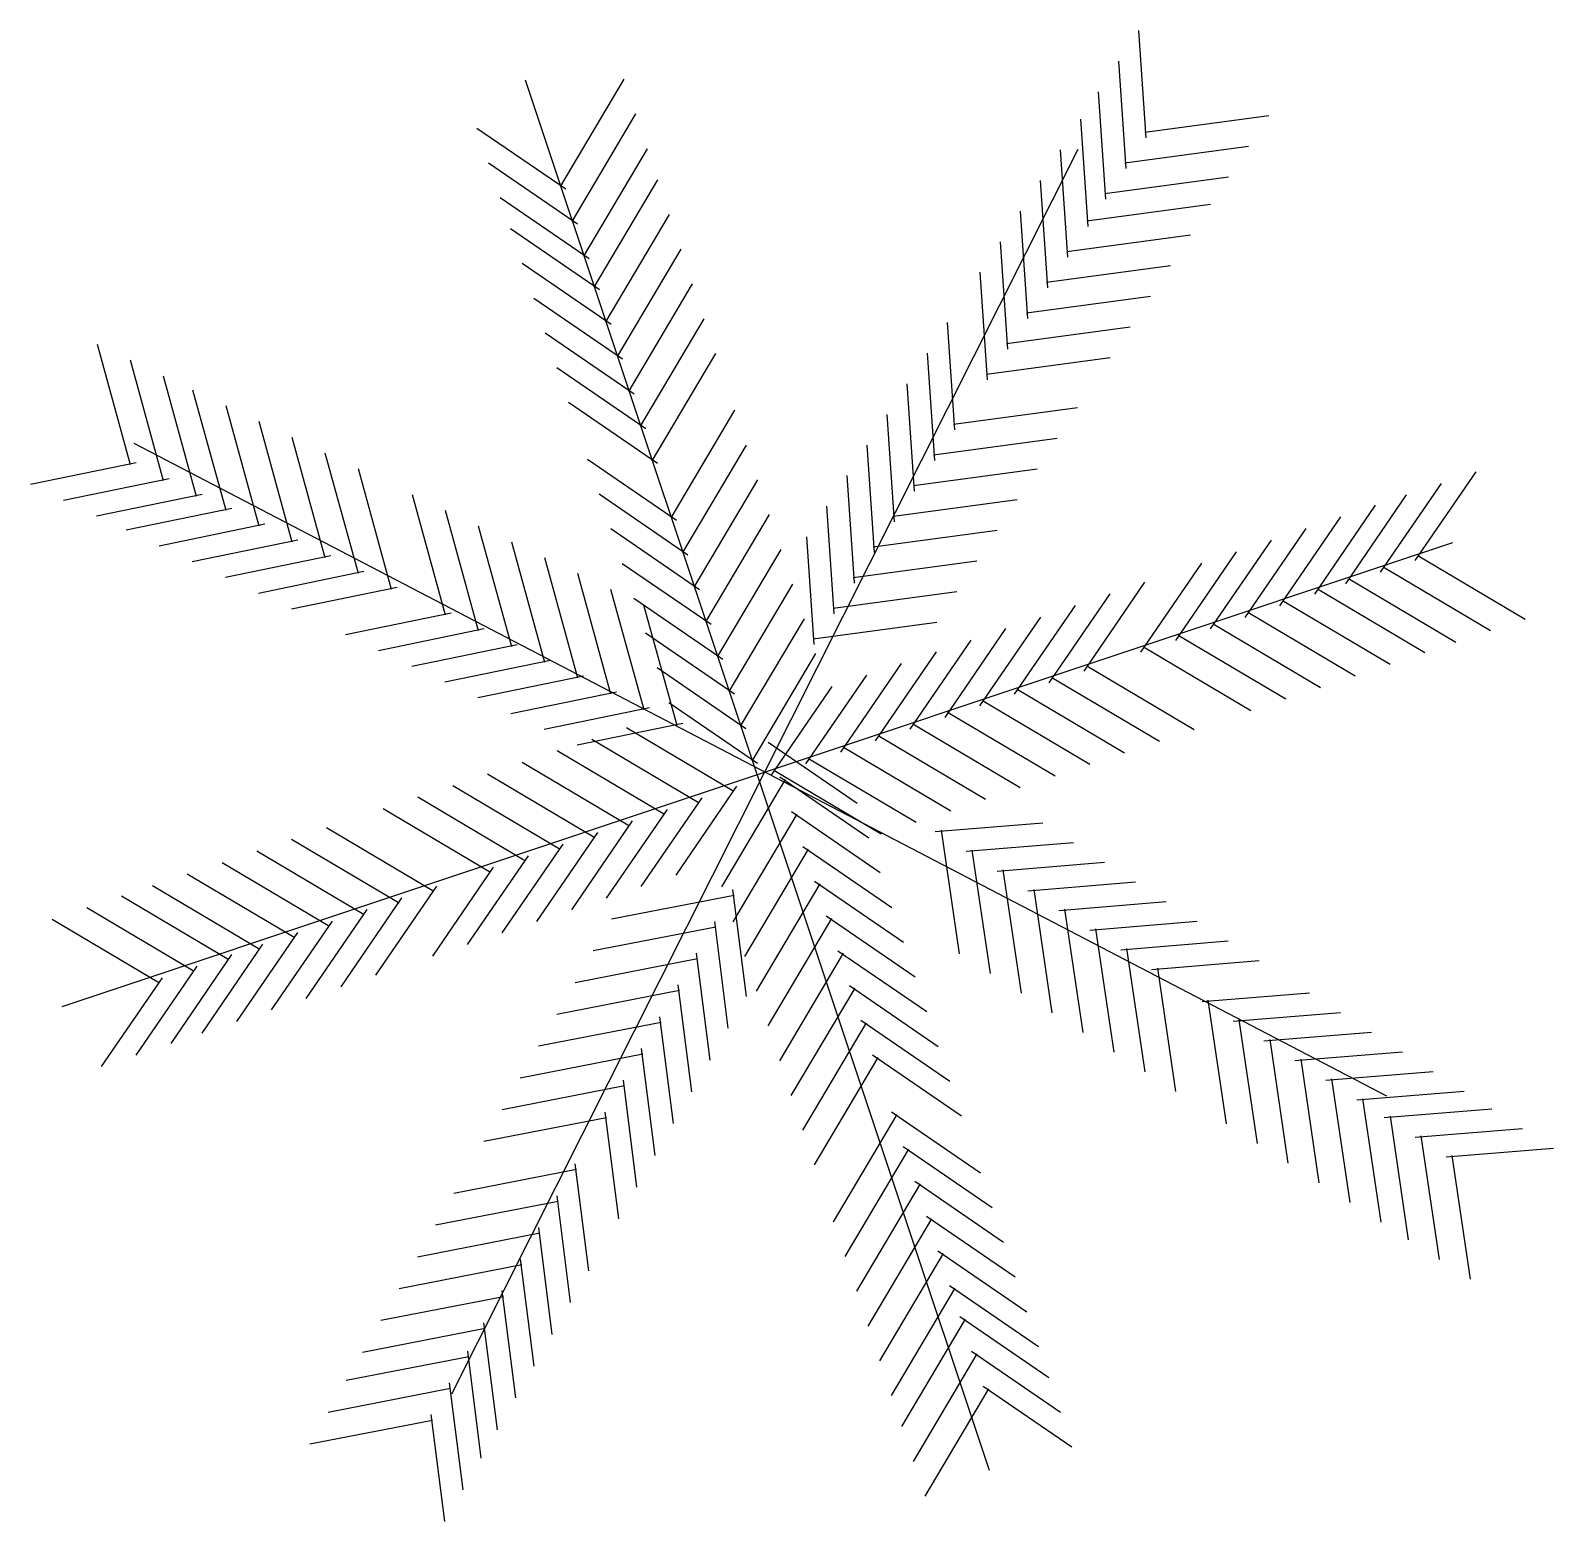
# Model space of a CAD drawing. Extents: x 20.72 to 29.03, y 412.74 to 420.88.
import ezdxf

# ---------------------------------------------------------------- set-up
doc = ezdxf.new("R2010")
doc.units = 0
doc.header["$MEASUREMENT"] = 0
doc.layers.add('HELICôNIA', color=72, linetype='CONTINUOUS')
doc.layers.add('PISO', color=7, linetype='CONTINUOUS')

# ---------------------------------------------------------------- blocks, each defined once
blk = doc.blocks.new('PALM')
at = {"layer": 'HELICôNIA'}
for p, q in [((1156.4881, -74.7917), (1156.4681, -74.4983)), ((1156.4333, -74.8754), (1156.4133, -74.5819)), ((1154.8904, -74.9245), (1155.0643, -74.6314)), ((1156.3785, -74.959), (1156.3585, -74.6656)), ((1154.9049, -74.9318), (1154.6623, -74.7655)), ((1154.9221, -75.0194), (1155.0959, -74.7263)), ((1156.3296, -75.0336), (1156.3097, -74.7402)), ((1156.4848, -74.7759), (1156.8226, -74.7305)), ((1154.9537, -75.1143), (1155.1276, -74.8211)), ((1156.2748, -75.1172), (1156.2549, -74.8238)), ((1156.43, -74.8595), (1156.7678, -74.8141)), ((1154.9366, -75.0266), (1154.694, -74.8604)), ((1154.982, -75.1988), (1155.1558, -74.9057)), ((1156.2201, -75.2009), (1156.2001, -74.9075)), ((1156.3752, -74.9432), (1156.713, -74.8978)), ((1154.9682, -75.1215), (1154.7256, -74.9552)), ((1156.3263, -75.0178), (1156.6641, -74.9724)), ((1155.0136, -75.2937), (1155.1874, -75.0005)), ((1156.1653, -75.2845), (1156.1453, -74.9911)), ((1154.9964, -75.2061), (1154.7538, -75.0398)), ((1156.2715, -75.1014), (1156.6093, -75.056)), ((1155.0453, -75.3886), (1155.2191, -75.0954)), ((1156.1105, -75.3682), (1156.0905, -75.0748)), ((1155.0281, -75.3009), (1154.7855, -75.1347)), ((1156.0557, -75.4518), (1156.0357, -75.1584)), ((1156.2167, -75.1851), (1156.5545, -75.1397)), ((1155.0769, -75.4834), (1155.2507, -75.1903)), ((1155.0597, -75.3958), (1154.8171, -75.2295)), ((1156.1619, -75.2687), (1156.4997, -75.2233)), ((1155.1086, -75.5783), (1155.2824, -75.2851)), ((1155.9661, -75.5886), (1155.9461, -75.2952)), ((1155.0914, -75.4906), (1154.8488, -75.3244)), ((1156.1071, -75.3524), (1156.4449, -75.307)), ((1153.7168, -75.6841), (1153.6264, -75.3554)), ((1155.1402, -75.6731), (1155.314, -75.38)), ((1155.9113, -75.6722), (1155.8913, -75.3788)), ((1153.807, -75.7271), (1153.7166, -75.3985)), ((1155.123, -75.5855), (1154.8804, -75.4192)), ((1156.0524, -75.436), (1156.3901, -75.3906)), ((1153.8973, -75.7702), (1153.8069, -75.4416)), ((1155.8565, -75.7559), (1155.8365, -75.4625)), ((1153.9778, -75.8085), (1153.8874, -75.4799)), ((1154.068, -75.8516), (1153.9776, -75.523)), ((1155.1547, -75.6804), (1154.9121, -75.5141)), ((1155.1919, -75.8282), (1155.3658, -75.5351)), ((1155.8017, -75.8395), (1155.7817, -75.5461)), ((1155.9628, -75.5727), (1156.3005, -75.5274)), ((1154.1583, -75.8946), (1154.0679, -75.566)), ((1154.2485, -75.9377), (1154.1581, -75.6091)), ((1155.2236, -75.9231), (1155.3974, -75.6299)), ((1155.7469, -75.9232), (1155.7269, -75.6298)), ((1155.908, -75.6564), (1156.2458, -75.611)), ((1153.732, -75.6786), (1153.4439, -75.7379)), ((1154.3388, -75.9807), (1154.2484, -75.6521)), ((1155.2064, -75.8354), (1154.9638, -75.6692)), ((1154.429, -76.0238), (1154.3386, -75.6952)), ((1155.6921, -76.0068), (1155.6721, -75.7134)), ((1155.8532, -75.74), (1156.191, -75.6947)), ((1157.2225, -75.9454), (1157.3888, -75.7028)), ((1153.8223, -75.7217), (1153.5342, -75.7809)), ((1155.2552, -76.0179), (1155.4291, -75.7248)), ((1157.1276, -75.9771), (1157.2939, -75.7345)), ((1153.9125, -75.7647), (1153.6245, -75.824)), ((1153.993, -75.8031), (1153.7049, -75.8624)), ((1154.5766, -76.0942), (1154.4862, -75.7656)), ((1155.2381, -75.9303), (1154.9955, -75.764)), ((1155.6373, -76.0905), (1155.6173, -75.7971)), ((1155.7984, -75.8237), (1156.1362, -75.7783)), ((1156.9482, -76.0369), (1157.1145, -75.7943)), ((1157.0328, -76.0087), (1157.199, -75.7661)), ((1154.6668, -76.1372), (1154.5764, -75.8086)), ((1155.2869, -76.1128), (1155.4607, -75.8196)), ((1156.8533, -76.0686), (1157.0196, -75.826)), ((1154.0833, -75.8462), (1153.7952, -75.9054)), ((1154.7571, -76.1803), (1154.6667, -75.8517)), ((1155.2697, -76.0252), (1155.0271, -75.8589)), ((1155.5825, -76.1741), (1155.5625, -75.8807)), ((1155.7436, -75.9073), (1156.0814, -75.862)), ((1156.7585, -76.1002), (1156.9247, -75.8576)), ((1157.3241, -75.8971), (1153.5297, -77.1631)), ((1154.1735, -75.8892), (1153.8854, -75.9485)), ((1154.8474, -76.2233), (1154.757, -75.8947)), ((1155.3185, -76.2076), (1155.4924, -75.9145)), ((1156.5688, -76.1635), (1156.735, -75.9209)), ((1156.6636, -76.1319), (1156.8299, -75.8893)), ((1154.2638, -75.9323), (1153.9757, -75.9915)), ((1154.9376, -76.2664), (1154.8472, -75.9378)), ((1155.3014, -76.12), (1155.0588, -75.9537)), ((1155.6888, -75.991), (1156.0266, -75.9456)), ((1156.4739, -76.1952), (1156.6402, -75.9526)), ((1157.1349, -75.9626), (1157.428, -76.1364)), ((1157.2297, -75.9309), (1157.5229, -76.1048)), ((1154.354, -75.9753), (1154.066, -76.0346)), ((1155.0279, -76.3094), (1154.9375, -75.9808)), ((1155.3502, -76.3025), (1155.524, -76.0094)), ((1156.3188, -76.2469), (1156.4851, -76.0043)), ((1157.04, -75.9942), (1157.3331, -76.1681)), ((1154.4443, -76.0184), (1154.1562, -76.0776)), ((1155.1181, -76.3525), (1155.0277, -76.0239)), ((1155.333, -76.2149), (1155.0904, -76.0486)), ((1155.634, -76.0746), (1155.9718, -76.0293)), ((1156.224, -76.2786), (1156.3902, -76.036)), ((1156.9554, -76.0225), (1157.2486, -76.1963)), ((1154.5918, -76.0888), (1154.3038, -76.148)), ((1155.2084, -76.3955), (1155.118, -76.0669)), ((1156.1291, -76.3102), (1156.2954, -76.0676)), ((1156.7657, -76.0858), (1157.0589, -76.2596)), ((1156.8606, -76.0541), (1157.1537, -76.2279)), ((1154.6821, -76.1318), (1154.394, -76.1911)), ((1155.3818, -76.3974), (1155.5557, -76.1042)), ((1155.5792, -76.1583), (1155.917, -76.1129)), ((1155.9394, -76.3735), (1156.1057, -76.1309)), ((1156.0342, -76.3419), (1156.2005, -76.0993)), ((1156.6708, -76.1174), (1156.964, -76.2912)), ((1154.7724, -76.1749), (1154.4843, -76.2341)), ((1155.3647, -76.3097), (1155.1221, -76.1435)), ((1155.8445, -76.4052), (1156.0108, -76.1626)), ((1156.576, -76.1491), (1156.8691, -76.3229)), ((1154.8626, -76.2179), (1154.5745, -76.2772)), ((1155.4135, -76.4922), (1155.5873, -76.1991)), ((1155.7497, -76.4368), (1155.9159, -76.1942)), ((1156.4811, -76.1807), (1156.7743, -76.3545)), ((1154.9529, -76.261), (1154.6648, -76.3202)), ((1155.3963, -76.4046), (1155.1537, -76.2383)), ((1155.56, -76.5001), (1155.7262, -76.2575)), ((1155.6548, -76.4685), (1155.8211, -76.2259)), ((1156.3261, -76.2324), (1156.6192, -76.4063)), ((1155.4651, -76.5318), (1155.6314, -76.2892)), ((1156.1363, -76.2957), (1156.4295, -76.4696)), ((1156.2312, -76.2641), (1156.5243, -76.4379)), ((1155.0431, -76.304), (1154.7551, -76.3633)), ((1155.428, -76.4994), (1155.1854, -76.3332)), ((1156.0415, -76.3274), (1156.3346, -76.5012)), ((1155.1334, -76.3471), (1154.8453, -76.4063)), ((1155.9466, -76.359), (1156.2398, -76.5329)), ((1155.2237, -76.3901), (1154.9356, -76.4494)), ((1155.3635, -76.5753), (1155.0704, -76.4014)), ((1155.7569, -76.4223), (1156.05, -76.5962)), ((1155.8518, -76.3907), (1156.1449, -76.5645)), ((1155.1738, -76.6386), (1154.8807, -76.4647)), ((1155.2687, -76.6069), (1154.9755, -76.4331)), ((1155.4569, -76.4407), (1155.6995, -76.607)), ((1155.662, -76.454), (1155.9552, -76.6278)), ((1155.0789, -76.6702), (1154.7858, -76.4964)), ((1155.5672, -76.4856), (1155.8603, -76.6595)), ((1154.9841, -76.7019), (1154.6909, -76.528)), ((1155.5031, -76.5428), (1155.3292, -76.836)), ((1155.4723, -76.5173), (1155.7655, -76.6911)), ((1155.4886, -76.5356), (1155.7312, -76.7019)), ((1154.7944, -76.7652), (1154.5012, -76.5913)), ((1154.8892, -76.7335), (1154.5961, -76.5597)), ((1155.2759, -76.5924), (1155.1096, -76.835)), ((1155.3708, -76.5608), (1155.2045, -76.8034)), ((1154.6995, -76.7968), (1154.4064, -76.623)), ((1155.181, -76.6241), (1155.0148, -76.8667)), ((1155.5202, -76.6304), (1155.7628, -76.7967)), ((1154.5444, -76.8485), (1154.2513, -76.6747)), ((1155.0862, -76.6557), (1154.9199, -76.8983)), ((1155.5347, -76.6377), (1155.3609, -76.9308)), ((1155.9127, -76.6849), (1156.2059, -76.6612)), ((1154.4496, -76.8802), (1154.1564, -76.7064)), ((1154.9913, -76.6874), (1154.825, -76.93)), ((1155.9285, -76.6814), (1155.9783, -77.0186)), ((1155.9971, -76.7386), (1156.2902, -76.7149)), ((1154.3547, -76.9118), (1154.0616, -76.738)), ((1154.8016, -76.7507), (1154.6353, -76.9933)), ((1154.8965, -76.719), (1154.7302, -76.9616)), ((1155.5664, -76.7325), (1155.3925, -77.0257)), ((1155.5519, -76.7253), (1155.7945, -76.8916)), ((1156.0129, -76.7351), (1156.0626, -77.0723)), ((1154.165, -76.9751), (1153.8719, -76.8013)), ((1154.2599, -76.9435), (1153.9667, -76.7697)), ((1154.7067, -76.7823), (1154.5405, -77.0249)), ((1156.0814, -76.7924), (1156.3746, -76.7686)), ((1156.0972, -76.7888), (1156.147, -77.126)), ((1154.0701, -77.0068), (1153.777, -76.833)), ((1154.5517, -76.8341), (1154.3854, -77.0767)), ((1155.3598, -76.8432), (1155.3969, -77.135)), ((1155.598, -76.8274), (1155.4242, -77.1205)), ((1155.5835, -76.8202), (1155.8261, -76.9864)), ((1156.1658, -76.8461), (1156.4589, -76.8223)), ((1156.1816, -76.8426), (1156.2313, -77.1797)), ((1153.9856, -77.035), (1153.6924, -76.8612)), ((1154.4568, -76.8657), (1154.2905, -77.1083)), ((1155.3641, -76.8589), (1155.0295, -76.9239)), ((1156.2501, -76.8998), (1156.5433, -76.876)), ((1153.7958, -77.0983), (1153.5027, -76.9245)), ((1153.8907, -77.0667), (1153.5976, -76.8928)), ((1154.3619, -76.8974), (1154.1957, -77.14)), ((1155.6297, -76.9223), (1155.4558, -77.2154)), ((1155.6152, -76.915), (1155.8578, -77.0813)), ((1156.2659, -76.8963), (1156.3157, -77.2334)), ((1154.1722, -76.9607), (1154.006, -77.2033)), ((1154.2671, -76.929), (1154.1008, -77.1716)), ((1155.3142, -76.9456), (1154.9797, -77.0106)), ((1155.31, -76.9299), (1155.3471, -77.2217)), ((1156.3345, -76.9535), (1156.6276, -76.9297)), ((1156.3503, -76.95), (1156.4, -77.2871)), ((1154.0774, -76.9923), (1153.9111, -77.2349)), ((1156.4188, -77.0072), (1156.712, -76.9834)), ((1156.4346, -77.0037), (1156.4844, -77.3408)), ((1153.9928, -77.0205), (1153.8265, -77.2631)), ((1155.2644, -77.0323), (1154.9299, -77.0973)), ((1155.2602, -77.0167), (1155.2973, -77.3084)), ((1155.6613, -77.0171), (1155.4875, -77.3103)), ((1155.6468, -77.0099), (1155.8894, -77.1762)), ((1156.5032, -77.0609), (1156.7963, -77.0371)), ((1153.8031, -77.0838), (1153.6368, -77.3264)), ((1153.8979, -77.0522), (1153.7317, -77.2948)), ((1156.519, -77.0574), (1156.5687, -77.3946)), ((1155.2146, -77.119), (1154.88, -77.184)), ((1155.2104, -77.1034), (1155.2474, -77.3951)), ((1155.693, -77.112), (1155.5191, -77.4051)), ((1155.6785, -77.1047), (1155.9211, -77.271)), ((1156.6411, -77.1487), (1156.9342, -77.1249)), ((1156.6569, -77.1452), (1156.7066, -77.4824)), ((1155.1648, -77.2057), (1154.8302, -77.2707)), ((1155.1605, -77.1901), (1155.1976, -77.4818)), ((1155.7246, -77.2068), (1155.5508, -77.5)), ((1155.7101, -77.1996), (1155.9527, -77.3659)), ((1156.7254, -77.2024), (1157.0186, -77.1787)), ((1156.7412, -77.1989), (1156.791, -77.5361)), ((1156.8098, -77.2561), (1157.1029, -77.2324)), ((1156.8256, -77.2526), (1156.8753, -77.5898)), ((1155.1149, -77.2924), (1154.7804, -77.3574)), ((1155.1107, -77.2768), (1155.1478, -77.5685)), ((1155.7418, -77.2945), (1155.9844, -77.4607)), ((1156.8941, -77.3099), (1157.1873, -77.2861)), ((1155.7563, -77.3017), (1155.5824, -77.5948)), ((1156.9099, -77.3063), (1156.9597, -77.6435)), ((1156.9785, -77.3636), (1157.2716, -77.3398)), ((1155.0651, -77.3791), (1154.7306, -77.4441)), ((1155.0609, -77.3635), (1155.098, -77.6552)), ((1156.9943, -77.36), (1157.044, -77.6972)), ((1157.0628, -77.4173), (1157.356, -77.3935)), ((1157.0786, -77.4138), (1157.1284, -77.7509)), ((1155.0153, -77.4658), (1154.6807, -77.5308)), ((1155.0111, -77.4502), (1155.0481, -77.7419)), ((1155.808, -77.4568), (1155.6342, -77.7499)), ((1155.7935, -77.4495), (1156.0361, -77.6158)), ((1157.138, -77.4652), (1157.4312, -77.4414)), ((1157.1538, -77.4616), (1157.2036, -77.7988)), ((1157.2224, -77.5189), (1157.5155, -77.4951)), ((1155.8252, -77.5444), (1156.0678, -77.7107)), ((1157.2382, -77.5154), (1157.288, -77.8525)), ((1157.3067, -77.5726), (1157.5999, -77.5488)), ((1155.8396, -77.5516), (1155.6658, -77.8448)), ((1157.3225, -77.5691), (1157.3723, -77.9062)), ((1154.9338, -77.6075), (1154.5993, -77.6726)), ((1154.9296, -77.5919), (1154.9667, -77.8837)), ((1155.8713, -77.6465), (1155.6975, -77.9396)), ((1155.8568, -77.6393), (1156.0994, -77.8055)), ((1154.884, -77.6942), (1154.5495, -77.7593)), ((1154.8798, -77.6786), (1154.9169, -77.9704)), ((1155.9029, -77.7413), (1155.7291, -78.0345)), ((1155.8885, -77.7341), (1156.1311, -77.9004)), ((1154.8342, -77.7809), (1154.4996, -77.846)), ((1154.83, -77.7653), (1154.867, -78.0571)), ((1155.9346, -77.8362), (1155.7608, -78.1293)), ((1155.9201, -77.829), (1156.1627, -77.9952)), ((1154.7844, -77.8676), (1154.4498, -77.9327)), ((1154.7801, -77.852), (1154.8172, -78.1438)), ((1155.9518, -77.9238), (1156.1944, -78.0901)), ((1154.7346, -77.9544), (1154.4, -78.0194)), ((1154.7303, -77.9387), (1154.7674, -78.2305)), ((1155.9662, -77.9311), (1155.7924, -78.2242)), ((1154.6847, -78.0411), (1154.3502, -78.1061)), ((1154.6805, -78.0254), (1154.7176, -78.3172)), ((1155.9945, -78.0156), (1155.8206, -78.3088)), ((1155.98, -78.0084), (1156.2226, -78.1747)), ((1154.6403, -78.1184), (1154.3058, -78.1834)), ((1154.6361, -78.1027), (1154.6731, -78.3945)), ((1156.0261, -78.1105), (1155.8523, -78.4036)), ((1156.0116, -78.1033), (1156.2542, -78.2695)), ((1154.5905, -78.2051), (1154.2559, -78.2701)), ((1154.5863, -78.1894), (1154.6233, -78.4812)), ((1156.0578, -78.2054), (1155.8839, -78.4985)), ((1156.0433, -78.1981), (1156.2859, -78.3644)), ((1154.5407, -78.2918), (1154.2061, -78.3568)), ((1154.5364, -78.2761), (1154.5735, -78.5679))]:
    blk.add_line(p, q, dxfattribs=at)
at = {"layer": 'HELICôNIA', "color": 1}
for p, q in [((1154.7939, -74.6329), (1156.0599, -78.4273)), ((1156.3021, -74.8232), (1154.5929, -78.2202)), ((1157.1451, -77.4066), (1153.7272, -75.6254))]:
    blk.add_line(p, q, dxfattribs=at)

msp = doc.modelspace()

# ---------------------------------------------------------------- block references
at = {"layer": 'PISO', "xscale": 2, "yscale": 2, "zscale": 2}
msp.add_blockref('PALM', (-2286.17, 569.8736), dxfattribs=at)

doc.saveas('drawing.dxf')
